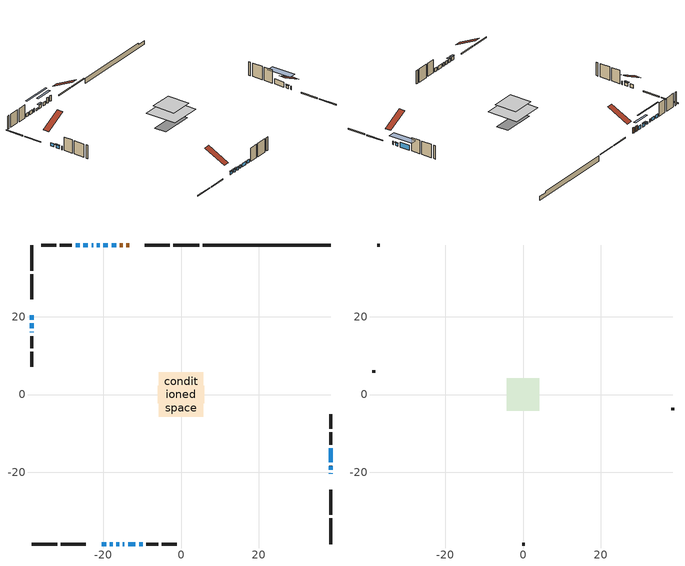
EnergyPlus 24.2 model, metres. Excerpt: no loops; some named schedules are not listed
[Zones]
conditioned space
 floor adiabatic (AdiabaticFloorConstruction): -5.76,-5.76 -5.76,5.76 5.76,5.76 5.76,-5.76 z3.2
 floor foundation (Slab1 construction): -5.99,-2.2 -5.99,2.2 5.99,2.2 5.99,-2.2 z-1.13
 wall outside (RimJoist1 construction): 4.68,38.4 -1.94,38.4 / -38.4,-38.4 -31.78,-38.4 / -38.4,38.4 -38.4,31.78 / 38.4,-38.4 38.4,-31.78 z0.76:1.06
 wall outside (RimJoist2 construction): -2.87,38.4 -9.25,38.4 / -30.85,-38.4 -24.47,-38.4 / -38.4,30.85 -38.4,24.47 / 38.4,-30.85 38.4,-24.47 z0.76:1.06
 wall outside (AdiabaticWallConstruction 1): -13.31,38.4 -14.03,38.4 / -14.96,38.4 -15.69,38.4 z0.76:2.79
 wall outside (AdiabaticWallConstruction): 38.4,-20.42 38.4,-20.21 / -38.4,20.42 -38.4,19.23 / -16.61,38.4 -17.83,38.4 / -18.76,38.4 -19.98,38.4 / -20.42,-38.4 -19.2,-38.4 / -18.27,-38.4 -17.56,-38.4 / -38.4,18.3 -38.4,17.08 / -22.6,38.4 -22.98,38.4 / -16.63,-38.4 -15.87,-38.4 / -38.4,16.16 -38.4,15.95 / -23.91,38.4 -25.1,38.4 / -26.02,38.4 -27.09,38.4 / -14.94,-38.4 -14.53,-38.4 / -13.6,-38.4 -11.7,-38.4 / -10.77,-38.4 -9.89,-38.4 z0.76:1.98; 38.4,-19.28 38.4,-18.37 z0.76:1.78; -20.91,38.4 -21.67,38.4 z0.76:1.37; 38.4,-17.44 38.4,-13.78 z0.76:2.59
 wall outside (Wall1 construction): -28.02,38.4 -31.13,38.4 / -8.96,-38.4 -5.85,-38.4 / -38.4,15.02 -38.4,11.91 / 38.4,-12.85 38.4,-9.74 z0.76:5.64
 wall outside (Wall2 construction): -32.06,38.4 -35.86,38.4 / -4.92,-38.4 -1.12,-38.4 / -38.4,10.98 -38.4,7.18 / 38.4,-8.81 38.4,-5.01 z0.76:5.64
 wall foundation (FoundationWall1 construction): 5.61,38.4,-1.13 5.61,38.4,0.76 35.12,38.4,0.76 35.12,38.4,0.19 38.4,38.4,0.19 38.4,38.4,-1.13
 window (WindowConstruction 13): 38.4,-20.42 38.4,-20.21 z0.76:1.98
 window (WindowConstruction 6): -38.4,20.42 -38.4,19.23 z0.76:1.98
 window (WindowConstruction 7): 38.4,-19.28 38.4,-18.37 z0.76:1.78
 window (WindowConstruction 8): -16.61,38.4 -17.83,38.4 z0.76:1.98
 window (WindowConstruction 9): -18.76,38.4 -19.98,38.4 z0.76:1.98
 window (WindowConstruction 10): -20.42,-38.4 -19.2,-38.4 z0.76:1.98
 window (WindowConstruction 11): -18.27,-38.4 -17.56,-38.4 z0.76:1.98
 window (WindowConstruction 12): -38.4,18.3 -38.4,17.08 z0.76:1.98
 window (WindowConstruction 15): -20.91,38.4 -21.67,38.4 z0.76:1.37
 window (WindowConstruction 16): -22.6,38.4 -22.98,38.4 z0.76:1.98
 window (WindowConstruction 17): -16.63,-38.4 -15.87,-38.4 z0.76:1.98
 window (WindowConstruction 14): -38.4,16.15 -38.4,15.95 z0.76:1.98
 window (WindowConstruction): 38.4,-17.44 38.4,-13.78 z0.76:2.59
 window (WindowConstruction 1): -23.91,38.4 -25.1,38.4 z0.76:1.98
 window (WindowConstruction 2): -26.02,38.4 -27.09,38.4 z0.76:1.98
 window (WindowConstruction 3): -14.94,-38.4 -14.53,-38.4 z0.76:1.98
 window (WindowConstruction 4): -13.6,-38.4 -11.7,-38.4 z0.76:1.98
 window (WindowConstruction 5): -10.77,-38.4 -9.89,-38.4 z0.76:1.98
 door (Door): -13.31,38.4 -14.03,38.4 z0.76:2.79
 door (Door 1): -14.96,38.4 -15.68,38.4 z0.76:2.79
 ceiling adiabatic (AdiabaticFloorConstruction): 5.76,-5.76 5.76,5.76 -5.76,5.76 -5.76,-5.76 z3.2
attic - vented
 floor to conditioned space (Floor1 construction Reversed): -4.16,-4.16 -4.16,4.16 4.16,4.16 4.16,-4.16 z5.64
 wall outside (Wall3 construction): -36.79,38.4 -37.48,38.4 / -0.19,-38.4 0.5,-38.4 / -38.4,6.25 -38.4,5.57 / 38.4,-4.08 38.4,-3.4 z0.76:5.64
 roof outside (Roof1 construction): -12.38,38.4,5.64 -12.38,30.54,9.57 -10.18,30.54,9.57 -10.18,38.4,5.64; -21.34,-38.4,5.64 -21.34,-30.54,9.57 -23.54,-30.54,9.57 -23.54,-38.4,5.64; -38.4,21.34,5.64 -30.54,21.34,9.57 -30.54,23.54,9.57 -38.4,23.54,5.64; 38.4,-21.34,5.64 30.54,-21.34,9.57 30.54,-23.54,9.57 38.4,-23.54,5.64
shading: 38.4,-18.17 38.4,-19.48 38.7,-19.48 38.7,-18.17 z1.98; -20.47,38.4 -13.97,38.4 -13.97,39.01 -20.47,39.01 z4.62; -20.18,38.4 -18.56,38.4 -18.56,39.01 -20.18,39.01 z2.18; -19,-38.4 -20.62,-38.4 -20.62,-39.01 -19,-39.01 z2.18; -17.36,-38.4 -18.47,-38.4 -18.47,-39.01 -17.36,-39.01 z2.18; -38.4,16.88 -38.4,18.5 -39.01,18.5 -39.01,16.88 z2.18; -26.75,38.4 -15.83,38.4 -15.83,38.82 -26.75,38.82 z6.45; 38.4,-11.14 38.4,-20.08 40.85,-20.08 40.85,-11.14 z5.23
[Building]
Building 1: Terrain=Suburbs
[Site:Location]
Windsor AP_ON: Latitude {deg}=42.28; Longitude {deg}=-82.96; Time Zone {hr}=-5; Elevation {m}=190; Keep Site Location Information=Yes
[Site:GroundTemperature:Shallow]
6.34957, 4.46684, 4.31606, 5.20952, 8.79623, 12.3662, 15.4612, 17.4219, 17.5884, 15.9938, 12.9777, 9.51722
[Site:WaterMainsTemperature]
Calculation Method=Schedule; Temperature Schedule=mains temperature schedule
[Material] Roughness=Rough; Thermal Absorptance=0.9
Name | Thickness {m} | Conductivity {W/m-K} | Density {kg/m3} | Specific Heat {J/kg-K} | Solar Absorptance | Visible Absorptance
asphalt or fiberglass shingles | 0.00635 | 0.162714 | 1121.4 | 1465.45 | 0.4 | 0.4
ceiling loosefill ins | 0.338667 | 0.0480833 | 16.02 | 1046.75 | 0.7 | 0.7
ceiling stud and cavity | 0.1397 | 0.229961 | 65.682 | 1177.47 | 0.7 | 0.7
concrete 4.0 in. | 0.1016 | 1.803125 | 2242.8 | 837.4 | 0.7 | 0.7
concrete 8.0 in. | 0.2032 | 1.803125 | 2242.8 | 837.4 | 0.7 | 0.7
door material | 0.04445 | 0.053851 | 512.64 | 1214.23 | 0.7 | 0.7
door material 1 | 0.04445 | 0.188738 | 512.64 | 1214.23 | 0.7 | 0.7
exterior vertical ins | 0.0127767 | 0.029427 | 32.04 | 1214.23 | 0.7 | 0.7
floor covering | 0.0127 | 0.0433444 | 54.468 | 1339.84 | 0.6 | 0.6
floor rigid ins; wall rigid ins 1 | 0.512978 | 0.029427 | 32.04 | 1214.23 | 0.7 | 0.7
floor stud and cavity | 0.1397 | 1.75129 | 37.0049 | 1207.88 | 0.7 | 0.7
furniture material conditioned space 1 | 0.1524 | 0.115458 | 640.8 | 1214.23 | 0.6 | 0.6
gypsum board | 0.0127 | 0.160291 | 801 | 837.4 | 0.6 | 0.6
gypsum board 1 | 0.0127 | 0.160291 | 801 | 837.4 | 0.7 | 0.7
osb sheathing 0.5 in. | 0.0127 | 0.115458 | 512.64 | 1214.23 | 0.7 | 0.7
osb sheathing 0.75 in. | 0.01905 | 0.115458 | 512.64 | 1214.23 | 0.7 | 0.7
osb sheathing 2.0 in. | 0.0508 | 0.115458 | 512.64 | 1214.23 | 0.7 | 0.7
rim joist rigid ins; wall rigid ins | 0.051816 | 0.029427 | 32.04 | 1214.23 | 0.7 | 0.7
rim joist stud and cavity | 0.0508 | 0.0406006 | 125.044 | 1163.47 | 0.6 | 0.6
rim joist stud and cavity 1 | 0.0508 | 0.0336412 | 125.044 | 1163.47 | 0.6 | 0.6
wall stud and cavity | 0.1397 | 0.157732 | 139.0536 | 1170.24 | 0.7 | 0.7
wall stud and cavity 1 | 0.1397 | 0.187564 | 139.0536 | 1170.24 | 0.7 | 0.7
wall stud and cavity 2 | 0.0889 | 6.9971 | 50.32683 | 1063.81 | 0.6 | 0.6
wall stud and cavity 3 | 0.0889 | 0.380278 | 52.3479 | 1209.89 | 0.7 | 0.7
wall stud and cavity 4 | 0.0889 | 0.391764 | 83.0341 | 1211.67 | 0.7 | 0.7
wood siding | 0.0254 | 0.102417 | 544.68 | 1172.36 | 0.4 | 0.4
wood siding 1 | 0.00254 | 0.102417 | 544.68 | 1172.36 | 0.4 | 0.4
wood siding 2; wood siding 3; wood siding 4 | 0.0254 | 0.102417 | 544.68 | 1172.36 | 0.7 | 0.7
[WindowMaterial:SimpleGlazingSystem]
Name | U-Factor {W/m2-K} | Solar Heat Gain Coefficient
WindowMaterial | 2.78449 | 0.61
WindowMaterial 1 | 2.83786 | 0.56
WindowMaterial 10 | 2.97187 | 0.55
WindowMaterial 11 | 6.93965 | 0.69
WindowMaterial 12 | 3.05533 | 0.44
WindowMaterial 2 | 2.847517 | 0.55
WindowMaterial 3 | 2.92303 | 0.46
WindowMaterial 4 | 2.804932 | 0.59
WindowMaterial 5 | 2.95767 | 0.57
WindowMaterial 6 | 2.938365 | 0.6
WindowMaterial 7 | 2.961077 | 0.56
WindowMaterial 8 | 2.93496 | 0.6
WindowMaterial 9 | 2.92076 | 0.67
[Construction]
AdiabaticFloorConstruction: floor stud and cavity, floor rigid ins, osb sheathing 0.75 in., floor covering
AdiabaticWallConstruction: wood siding 3, wall rigid ins 1, wall stud and cavity 3, gypsum board
AdiabaticWallConstruction 1: wood siding 4, wall rigid ins 1, wall stud and cavity 3, gypsum board
Door: door material
Door 1: door material 1
Floor1 construction Reversed: gypsum board, ceiling stud and cavity, ceiling loosefill ins
FoundationWall1 construction: concrete 8.0 in., gypsum board 1
furniture construction conditioned space 1: furniture material conditioned space 1
PartitionWallConstruction: gypsum board, wall stud and cavity 4, gypsum board
RimJoist1 construction: wood siding 2, rim joist rigid ins, osb sheathing 2.0 in., rim joist stud and cavity
RimJoist2 construction: wood siding 2, rim joist rigid ins, osb sheathing 2.0 in., rim joist stud and cavity 1
Roof1 construction: asphalt or fiberglass shingles
Slab1 construction: concrete 4.0 in.
Wall1 construction: wood siding, wall rigid ins, osb sheathing 0.5 in., wall stud and cavity, gypsum board
Wall2 construction: wood siding, wall rigid ins, osb sheathing 0.5 in., wall stud and cavity 1, gypsum board
Wall3 construction: wood siding 1, wall stud and cavity 2
WindowConstruction: WindowMaterial
WindowConstruction 1: WindowMaterial 1
WindowConstruction 10; WindowConstruction 12; WindowConstruction 8: WindowMaterial 8
WindowConstruction 11: WindowMaterial 10
WindowConstruction 13; WindowConstruction 14: WindowMaterial 11
WindowConstruction 15; WindowConstruction 16; WindowConstruction 17: WindowMaterial 12
WindowConstruction 2: WindowMaterial 2
WindowConstruction 3: WindowMaterial 3
WindowConstruction 4: WindowMaterial 4
WindowConstruction 5: WindowMaterial 5
WindowConstruction 6: WindowMaterial 6
WindowConstruction 7: WindowMaterial 7
WindowConstruction 9: WindowMaterial 9
[Zone] Multiplier=1; Part of Total Floor Area=Yes
Name | Volume {m3}
attic - vented | 42.8321
conditioned space | 481.5
[Space]
Name | Zone | Volume {m3}
attic - vented 1 | attic - vented | 42.8321
conditioned space 1 | conditioned space | 481.5
[ZoneInfiltration:EffectiveLeakageArea]
infil attic - vented 1: Zone or Space=attic - vented 1; Schedule=Always On Discrete; Effective Air Leakage Area {cm2}=3072; Stack Coefficient=0.000612505; Wind Coefficient=1.67215e-05
[ZoneMixing]
whole house fan mix: Zone or Space=attic - vented; Schedule=Always On Continuous; Design Flow Rate Calculation Method=Flow/Zone; Design Flow Rate {m3/s}=0; Source Zone or Space=conditioned space
[SurfaceProperty:ExposedFoundationPerimeter]
Slab1: Exposed Perimeter Calculation Method=TotalExposedPerimeter; Total Exposed Perimeter {m}=32.797
[InternalMass] Zone or ZoneList=conditioned space; Space or SpaceList=conditioned space 1
Name | Construction | Surface Area {m2}
furniture mass conditioned space 1 | furniture construction conditioned space 1 | 74.3198
partition wall mass | PartitionWallConstruction | 185.8
[Lights]
interior lighting: Zone or ZoneList or Space or SpaceList=conditioned space 1; Schedule=interior lighting schedule; Design Level Calculation Method=LightingLevel; Lighting Level {W}=343.2; Return Air Fraction=0; Fraction Radiant=0.6; Fraction Visible=0.2; Fraction Replaceable=1
[People]
occupants: Zone or ZoneList or Space or SpaceList=conditioned space 1; Number of People Schedule=occupants schedule; Number of People Calculation Method=People; Number of People=3; Fraction Radiant=0.314171; Sensible Heat Fraction=0.56303; Activity Level Schedule=occupants activity schedule; Carbon Dioxide Generation Rate {m3/s-W}=0; Enable ASHRAE 55 Comfort Warnings=No; Mean Radiant Temperature Calculation Type=EnclosureAveraged
[ElectricEquipment] Zone or ZoneList or Space or SpaceList=conditioned space 1; Design Level Calculation Method=EquipmentLevel
Name | Schedule | Design Level {W} | Fraction Latent | Fraction Radiant | Fraction Lost
clothes dryer | clothes dryer schedule | 140.772 | 0.015 | 0.081 | 0.85
clothes washer | clothes washer schedule | 32.1985 | 0.03 | 0.162 | 0.7
cooking range | cooking range schedule | 215.147 | 0.08 | 0.432 | 0.2
dishwasher | dishwasher schedule | 66.8632 | 0.3 | 0.18 | 0.4
fridge | fridge schedule | 72.9452 | 0 | 0.6 | 0
mech vent house fan | mech vent house fan schedule | 0 | 0 | 0 | 1
mech vent house fan cfis | mech vent house fan cfis schedule | 0 | 0 | 0 | 0
misc plug loads | misc plug loads schedule | 494.7 | 0.045 | 0.513 | 0.1
whole house fan | Always On Discrete | 0 | 0 | 0 | 1
[OtherEquipment] Zone or ZoneList or Space or SpaceList=conditioned space 1; Design Level Calculation Method=EquipmentLevel
Name | Fuel Type | Schedule | Design Level {W} | Fraction Latent | Fraction Radiant | Fraction Lost
clothes dryer 1 | Electricity | clothes dryer schedule | 0 | 0.015 | 0.081 | 0.85
cooking range 1 | Electricity | cooking range schedule | 0 | 0.08 | 0.432 | 0.2
general water use latent | None | general water use schedule | 62.594 | 1 | 0 | 0
general water use sensible | None | general water use schedule | -61.6891 | 0 | 0.6 | 0
mech vent house fan latent load | None | Always On Discrete | 0 | 1 | 0 | 0
mech vent house fan sensible load | None | Always On Discrete | 0 | 0 | 0 | 0
water heater energy adjustment1 | NaturalGas | Always On Discrete | 0.01 | 0 | 0 | 1
[ZoneInfiltration:DesignFlowRate] Zone or ZoneList or Space or SpaceList=conditioned space 1; Schedule=Always On Discrete; Design Flow Rate Calculation Method=Flow/Zone; Design Flow Rate {m3/s}=0
infil flow; natural vent flow; whole house fan flow
[Foundation:Kiva]
Foundation Kiva 1: Initial Indoor Air Temperature {C}=18; Wall Height Above Grade {m}=0.760019; Wall Depth Below Slab {m}=0.2032; Custom Block Material Name 1=exterior vertical ins; Custom Block Depth 1 {m}=1.89; Custom Block X Position 1 {m}=0.2159; Custom Block Z Position 1 {m}=0
[Foundation:Kiva:Settings]
Soil Conductivity {W/m-K}=0.849921; Soil Density {kg/m3}=1842.3; Soil Specific Heat {J/kg-K}=418.7; Ground Solar Absorptivity=0.9; Ground Thermal Absorptivity=0.9; Ground Surface Roughness {m}=0.03; Far-Field Width {m}=40; Deep-Ground Boundary Condition=ZeroFlux; Deep-Ground Depth {m}=40; Minimum Cell Dimension {m}=0.2; Maximum Cell Growth Coefficient=3; Simulation Timestep=Timestep
[Exterior:Lights]
exterior lighting: Schedule=exterior lighting schedule; Design Level {W}=75.6
[Schedule:Constant]
Name | Hourly Value
Always On Continuous; mech vent house fan schedule; mech vent house fan cfis schedule; Always On Discrete | 1
occupants activity schedule | 117.228
fridge schedule | 0
[Schedule:Week:Daily]
interior lighting schedule Week Rule - Jan1-Jan27: interior lighting schedule day, interior lighting schedule day, interior lighting schedule day, interior lighting schedule day, interior lighting schedule day, interior lighting schedule day, interior lighting schedule day, interior lighting schedule default day, interior lighting schedule default day, interior lighting schedule default day, interior lighting schedule default day, interior lighting schedule default day
interior lighting schedule Week Rule - Jan28-Feb3: interior lighting schedule day, interior lighting schedule day, interior lighting schedule day, interior lighting schedule day, interior lighting schedule day 1, interior lighting schedule day 1, interior lighting schedule day 1, interior lighting schedule default day, interior lighting schedule default day, interior lighting schedule default day, interior lighting schedule default day, interior lighting schedule default day
interior lighting schedule Week Rule - Feb4-Feb24: interior lighting schedule day 1, interior lighting schedule day 1, interior lighting schedule day 1, interior lighting schedule day 1, interior lighting schedule day 1, interior lighting schedule day 1, interior lighting schedule day 1, interior lighting schedule default day, interior lighting schedule default day, interior lighting schedule default day, interior lighting schedule default day, interior lighting schedule default day
interior lighting schedule Week Rule - Feb25-Mar3: interior lighting schedule day 1, interior lighting schedule day 1, interior lighting schedule day 1, interior lighting schedule day 1, interior lighting schedule day 2, interior lighting schedule day 2, interior lighting schedule day 2, interior lighting schedule default day, interior lighting schedule default day, interior lighting schedule default day, interior lighting schedule default day, interior lighting schedule default day
interior lighting schedule Week Rule - Mar4-Mar31: interior lighting schedule day 2, interior lighting schedule day 2, interior lighting schedule day 2, interior lighting schedule day 2, interior lighting schedule day 2, interior lighting schedule day 2, interior lighting schedule day 2, interior lighting schedule default day, interior lighting schedule default day, interior lighting schedule default day, interior lighting schedule default day, interior lighting schedule default day
interior lighting schedule Week Rule - Apr1-Apr28: interior lighting schedule day 3, interior lighting schedule day 3, interior lighting schedule day 3, interior lighting schedule day 3, interior lighting schedule day 3, interior lighting schedule day 3, interior lighting schedule day 3, interior lighting schedule default day, interior lighting schedule default day, interior lighting schedule default day, interior lighting schedule default day, interior lighting schedule default day
interior lighting schedule Week Rule - Apr29-May5: interior lighting schedule day 3, interior lighting schedule day 3, interior lighting schedule day 4, interior lighting schedule day 4, interior lighting schedule day 4, interior lighting schedule day 4, interior lighting schedule day 4, interior lighting schedule default day, interior lighting schedule default day, interior lighting schedule default day, interior lighting schedule default day, interior lighting schedule default day
interior lighting schedule Week Rule - May6-May26: interior lighting schedule day 4, interior lighting schedule day 4, interior lighting schedule day 4, interior lighting schedule day 4, interior lighting schedule day 4, interior lighting schedule day 4, interior lighting schedule day 4, interior lighting schedule default day, interior lighting schedule default day, interior lighting schedule default day, interior lighting schedule default day, interior lighting schedule default day
interior lighting schedule Week Rule - May27-Jun2: interior lighting schedule day 4, interior lighting schedule day 4, interior lighting schedule day 4, interior lighting schedule day 4, interior lighting schedule day 4, interior lighting schedule day 5, interior lighting schedule day 5, interior lighting schedule default day, interior lighting schedule default day, interior lighting schedule default day, interior lighting schedule default day, interior lighting schedule default day
interior lighting schedule Week Rule - Jun3-Jun30: interior lighting schedule day 5, interior lighting schedule day 5, interior lighting schedule day 5, interior lighting schedule day 5, interior lighting schedule day 5, interior lighting schedule day 5, interior lighting schedule day 5, interior lighting schedule default day, interior lighting schedule default day, interior lighting schedule default day, interior lighting schedule default day, interior lighting schedule default day
interior lighting schedule Week Rule - Jul1-Jul28: interior lighting schedule day 6, interior lighting schedule day 6, interior lighting schedule day 6, interior lighting schedule day 6, interior lighting schedule day 6, interior lighting schedule day 6, interior lighting schedule day 6, interior lighting schedule default day, interior lighting schedule default day, interior lighting schedule default day, interior lighting schedule default day, interior lighting schedule default day
interior lighting schedule Week Rule - Jul29-Aug4: interior lighting schedule day 6, interior lighting schedule day 6, interior lighting schedule day 6, interior lighting schedule day 7, interior lighting schedule day 7, interior lighting schedule day 7, interior lighting schedule day 7, interior lighting schedule default day, interior lighting schedule default day, interior lighting schedule default day, interior lighting schedule default day, interior lighting schedule default day
interior lighting schedule Week Rule - Aug5-Aug25: interior lighting schedule day 7, interior lighting schedule day 7, interior lighting schedule day 7, interior lighting schedule day 7, interior lighting schedule day 7, interior lighting schedule day 7, interior lighting schedule day 7, interior lighting schedule default day, interior lighting schedule default day, interior lighting schedule default day, interior lighting schedule default day, interior lighting schedule default day
interior lighting schedule Week Rule - Aug26-Sep1: interior lighting schedule day 7, interior lighting schedule day 7, interior lighting schedule day 7, interior lighting schedule day 7, interior lighting schedule day 7, interior lighting schedule day 7, interior lighting schedule day 8, interior lighting schedule default day, interior lighting schedule default day, interior lighting schedule default day, interior lighting schedule default day, interior lighting schedule default day
interior lighting schedule Week Rule - Sep2-Sep29: interior lighting schedule day 8, interior lighting schedule day 8, interior lighting schedule day 8, interior lighting schedule day 8, interior lighting schedule day 8, interior lighting schedule day 8, interior lighting schedule day 8, interior lighting schedule default day, interior lighting schedule default day, interior lighting schedule default day, interior lighting schedule default day, interior lighting schedule default day
interior lighting schedule Week Rule - Sep30-Oct6: interior lighting schedule day 8, interior lighting schedule day 9, interior lighting schedule day 9, interior lighting schedule day 9, interior lighting schedule day 9, interior lighting schedule day 9, interior lighting schedule day 9, interior lighting schedule default day, interior lighting schedule default day, interior lighting schedule default day, interior lighting schedule default day, interior lighting schedule default day
interior lighting schedule Week Rule - Oct7-Oct27: interior lighting schedule day 9, interior lighting schedule day 9, interior lighting schedule day 9, interior lighting schedule day 9, interior lighting schedule day 9, interior lighting schedule day 9, interior lighting schedule day 9, interior lighting schedule default day, interior lighting schedule default day, interior lighting schedule default day, interior lighting schedule default day, interior lighting schedule default day
interior lighting schedule Week Rule - Oct28-Nov3: interior lighting schedule day 9, interior lighting schedule day 9, interior lighting schedule day 9, interior lighting schedule day 9, interior lighting schedule day 10, interior lighting schedule day 10, interior lighting schedule day 10, interior lighting schedule default day, interior lighting schedule default day, interior lighting schedule default day, interior lighting schedule default day, interior lighting schedule default day
interior lighting schedule Week Rule - Nov4-Nov24: interior lighting schedule day 10, interior lighting schedule day 10, interior lighting schedule day 10, interior lighting schedule day 10, interior lighting schedule day 10, interior lighting schedule day 10, interior lighting schedule day 10, interior lighting schedule default day, interior lighting schedule default day, interior lighting schedule default day, interior lighting schedule default day, interior lighting schedule default day
interior lighting schedule Week Rule - Nov25-Dec1: interior lighting schedule day 10, interior lighting schedule day 10, interior lighting schedule day 10, interior lighting schedule day 10, interior lighting schedule day 10, interior lighting schedule day 10, interior lighting schedule day 11, interior lighting schedule default day, interior lighting schedule default day, interior lighting schedule default day, interior lighting schedule default day, interior lighting schedule default day
interior lighting schedule Week Rule - Dec2-Dec31: interior lighting schedule day 11, interior lighting schedule day 11, interior lighting schedule day 11, interior lighting schedule day 11, interior lighting schedule day 11, interior lighting schedule day 11, interior lighting schedule day 11, interior lighting schedule default day, interior lighting schedule default day, interior lighting schedule default day, interior lighting schedule default day, interior lighting schedule default day
occupants schedule Week Rule - Jan1-Dec31: occupants schedule day, occupants schedule day, occupants schedule day, occupants schedule day, occupants schedule day, occupants schedule day, occupants schedule day, occupants schedule default day, occupants schedule default day, occupants schedule default day, occupants schedule default day, occupants schedule default day
clothes dryer schedule Week Rule - Jan1-Dec31: clothes dryer schedule day, clothes dryer schedule day, clothes dryer schedule day, clothes dryer schedule day, clothes dryer schedule day, clothes dryer schedule day, clothes dryer schedule day, clothes dryer schedule default day, clothes dryer schedule default day, clothes dryer schedule default day, clothes dryer schedule default day, clothes dryer schedule default day
clothes washer schedule Week Rule - Jan1-Dec31: clothes washer schedule day, clothes washer schedule day, clothes washer schedule day, clothes washer schedule day, clothes washer schedule day, clothes washer schedule day, clothes washer schedule day, clothes washer schedule default day, clothes washer schedule default day, clothes washer schedule default day, clothes washer schedule default day, clothes washer schedule default day
cooking range schedule Week Rule - Jan1-Dec31: cooking range schedule day, cooking range schedule day, cooking range schedule day, cooking range schedule day, cooking range schedule day, cooking range schedule day, cooking range schedule day, cooking range schedule default day, cooking range schedule default day, cooking range schedule default day, cooking range schedule default day, cooking range schedule default day
dishwasher schedule Week Rule - Jan1-Dec31: dishwasher schedule day, dishwasher schedule day, dishwasher schedule day, dishwasher schedule day, dishwasher schedule day, dishwasher schedule day, dishwasher schedule day, dishwasher schedule default day, dishwasher schedule default day, dishwasher schedule default day, dishwasher schedule default day, dishwasher schedule default day
misc plug loads schedule Week Rule - Jan1-Dec31: misc plug loads schedule day, misc plug loads schedule day, misc plug loads schedule day, misc plug loads schedule day, misc plug loads schedule day, misc plug loads schedule day, misc plug loads schedule day, misc plug loads schedule default day, misc plug loads schedule default day, misc plug loads schedule default day, misc plug loads schedule default day, misc plug loads schedule default day
general water use schedule Week Rule - Jan1-Dec31: general water use schedule day, general water use schedule day, general water use schedule day, general water use schedule day, general water use schedule day, general water use schedule day, general water use schedule day, general water use schedule default day, general water use schedule default day, general water use schedule default day, general water use schedule default day, general water use schedule default day
exterior lighting schedule Week Rule - Jan1-Jan27: exterior lighting schedule day, exterior lighting schedule day, exterior lighting schedule day, exterior lighting schedule day, exterior lighting schedule day, exterior lighting schedule day, exterior lighting schedule day, exterior lighting schedule default day, exterior lighting schedule default day, exterior lighting schedule default day, exterior lighting schedule default day, exterior lighting schedule default day
exterior lighting schedule Week Rule - Jan28-Feb3: exterior lighting schedule day, exterior lighting schedule day, exterior lighting schedule day, exterior lighting schedule day, exterior lighting schedule day 1, exterior lighting schedule day 1, exterior lighting schedule day 1, exterior lighting schedule default day, exterior lighting schedule default day, exterior lighting schedule default day, exterior lighting schedule default day, exterior lighting schedule default day
exterior lighting schedule Week Rule - Feb4-Feb24: exterior lighting schedule day 1, exterior lighting schedule day 1, exterior lighting schedule day 1, exterior lighting schedule day 1, exterior lighting schedule day 1, exterior lighting schedule day 1, exterior lighting schedule day 1, exterior lighting schedule default day, exterior lighting schedule default day, exterior lighting schedule default day, exterior lighting schedule default day, exterior lighting schedule default day
exterior lighting schedule Week Rule - Feb25-Mar3: exterior lighting schedule day 1, exterior lighting schedule day 1, exterior lighting schedule day 1, exterior lighting schedule day 1, exterior lighting schedule day 2, exterior lighting schedule day 2, exterior lighting schedule day 2, exterior lighting schedule default day, exterior lighting schedule default day, exterior lighting schedule default day, exterior lighting schedule default day, exterior lighting schedule default day
exterior lighting schedule Week Rule - Mar4-Mar31: exterior lighting schedule day 2, exterior lighting schedule day 2, exterior lighting schedule day 2, exterior lighting schedule day 2, exterior lighting schedule day 2, exterior lighting schedule day 2, exterior lighting schedule day 2, exterior lighting schedule default day, exterior lighting schedule default day, exterior lighting schedule default day, exterior lighting schedule default day, exterior lighting schedule default day
exterior lighting schedule Week Rule - Apr1-Apr28: exterior lighting schedule day 3, exterior lighting schedule day 3, exterior lighting schedule day 3, exterior lighting schedule day 3, exterior lighting schedule day 3, exterior lighting schedule day 3, exterior lighting schedule day 3, exterior lighting schedule default day, exterior lighting schedule default day, exterior lighting schedule default day, exterior lighting schedule default day, exterior lighting schedule default day
exterior lighting schedule Week Rule - Apr29-May5: exterior lighting schedule day 3, exterior lighting schedule day 3, exterior lighting schedule day 4, exterior lighting schedule day 4, exterior lighting schedule day 4, exterior lighting schedule day 4, exterior lighting schedule day 4, exterior lighting schedule default day, exterior lighting schedule default day, exterior lighting schedule default day, exterior lighting schedule default day, exterior lighting schedule default day
exterior lighting schedule Week Rule - May6-May26: exterior lighting schedule day 4, exterior lighting schedule day 4, exterior lighting schedule day 4, exterior lighting schedule day 4, exterior lighting schedule day 4, exterior lighting schedule day 4, exterior lighting schedule day 4, exterior lighting schedule default day, exterior lighting schedule default day, exterior lighting schedule default day, exterior lighting schedule default day, exterior lighting schedule default day
exterior lighting schedule Week Rule - May27-Jun2: exterior lighting schedule day 4, exterior lighting schedule day 4, exterior lighting schedule day 4, exterior lighting schedule day 4, exterior lighting schedule day 4, exterior lighting schedule day 5, exterior lighting schedule day 5, exterior lighting schedule default day, exterior lighting schedule default day, exterior lighting schedule default day, exterior lighting schedule default day, exterior lighting schedule default day
exterior lighting schedule Week Rule - Jun3-Jun30: exterior lighting schedule day 5, exterior lighting schedule day 5, exterior lighting schedule day 5, exterior lighting schedule day 5, exterior lighting schedule day 5, exterior lighting schedule day 5, exterior lighting schedule day 5, exterior lighting schedule default day, exterior lighting schedule default day, exterior lighting schedule default day, exterior lighting schedule default day, exterior lighting schedule default day
exterior lighting schedule Week Rule - Jul1-Jul28: exterior lighting schedule day 6, exterior lighting schedule day 6, exterior lighting schedule day 6, exterior lighting schedule day 6, exterior lighting schedule day 6, exterior lighting schedule day 6, exterior lighting schedule day 6, exterior lighting schedule default day, exterior lighting schedule default day, exterior lighting schedule default day, exterior lighting schedule default day, exterior lighting schedule default day
exterior lighting schedule Week Rule - Jul29-Aug4: exterior lighting schedule day 6, exterior lighting schedule day 6, exterior lighting schedule day 6, exterior lighting schedule day 7, exterior lighting schedule day 7, exterior lighting schedule day 7, exterior lighting schedule day 7, exterior lighting schedule default day, exterior lighting schedule default day, exterior lighting schedule default day, exterior lighting schedule default day, exterior lighting schedule default day
exterior lighting schedule Week Rule - Aug5-Aug25: exterior lighting schedule day 7, exterior lighting schedule day 7, exterior lighting schedule day 7, exterior lighting schedule day 7, exterior lighting schedule day 7, exterior lighting schedule day 7, exterior lighting schedule day 7, exterior lighting schedule default day, exterior lighting schedule default day, exterior lighting schedule default day, exterior lighting schedule default day, exterior lighting schedule default day
exterior lighting schedule Week Rule - Aug26-Sep1: exterior lighting schedule day 7, exterior lighting schedule day 7, exterior lighting schedule day 7, exterior lighting schedule day 7, exterior lighting schedule day 7, exterior lighting schedule day 7, exterior lighting schedule day 8, exterior lighting schedule default day, exterior lighting schedule default day, exterior lighting schedule default day, exterior lighting schedule default day, exterior lighting schedule default day
exterior lighting schedule Week Rule - Sep2-Sep29: exterior lighting schedule day 8, exterior lighting schedule day 8, exterior lighting schedule day 8, exterior lighting schedule day 8, exterior lighting schedule day 8, exterior lighting schedule day 8, exterior lighting schedule day 8, exterior lighting schedule default day, exterior lighting schedule default day, exterior lighting schedule default day, exterior lighting schedule default day, exterior lighting schedule default day
exterior lighting schedule Week Rule - Sep30-Oct6: exterior lighting schedule day 8, exterior lighting schedule day 9, exterior lighting schedule day 9, exterior lighting schedule day 9, exterior lighting schedule day 9, exterior lighting schedule day 9, exterior lighting schedule day 9, exterior lighting schedule default day, exterior lighting schedule default day, exterior lighting schedule default day, exterior lighting schedule default day, exterior lighting schedule default day
exterior lighting schedule Week Rule - Oct7-Oct27: exterior lighting schedule day 9, exterior lighting schedule day 9, exterior lighting schedule day 9, exterior lighting schedule day 9, exterior lighting schedule day 9, exterior lighting schedule day 9, exterior lighting schedule day 9, exterior lighting schedule default day, exterior lighting schedule default day, exterior lighting schedule default day, exterior lighting schedule default day, exterior lighting schedule default day
exterior lighting schedule Week Rule - Oct28-Nov3: exterior lighting schedule day 9, exterior lighting schedule day 9, exterior lighting schedule day 9, exterior lighting schedule day 9, exterior lighting schedule day 10, exterior lighting schedule day 10, exterior lighting schedule day 10, exterior lighting schedule default day, exterior lighting schedule default day, exterior lighting schedule default day, exterior lighting schedule default day, exterior lighting schedule default day
[Schedule:Year]
interior lighting schedule: interior lighting schedule Week Rule - Jan1-Jan27, 1, 1, 1, 27, interior lighting schedule Week Rule - Jan28-Feb3, 1, 28, 2, 3, interior lighting schedule Week Rule - Feb4-Feb24, 2, 4, 2, 24, interior lighting schedule Week Rule - Feb25-Mar3, 2, 25, 3, 3, interior lighting schedule Week Rule - Mar4-Mar31, 3, 4, 3, 31, interior lighting schedule Week Rule - Apr1-Apr28, 4, 1, 4, 28, interior lighting schedule Week Rule - Apr29-May5, 4, 29, 5, 5, interior lighting schedule Week Rule - May6-May26, 5, 6, 5, 26, interior lighting schedule Week Rule - May27-Jun2, 5, 27, 6, 2, interior lighting schedule Week Rule - Jun3-Jun30, 6, 3, 6, 30, interior lighting schedule Week Rule - Jul1-Jul28, 7, 1, 7, 28, interior lighting schedule Week Rule - Jul29-Aug4, 7, 29, 8, 4, interior lighting schedule Week Rule - Aug5-Aug25, 8, 5, 8, 25, interior lighting schedule Week Rule - Aug26-Sep1, 8, 26, 9, 1, interior lighting schedule Week Rule - Sep2-Sep29, 9, 2, 9, 29, interior lighting schedule Week Rule - Sep30-Oct6, 9, 30, 10, 6, interior lighting schedule Week Rule - Oct7-Oct27, 10, 7, 10, 27, interior lighting schedule Week Rule - Oct28-Nov3, 10, 28, 11, 3, interior lighting schedule Week Rule - Nov4-Nov24, 11, 4, 11, 24, interior lighting schedule Week Rule - Nov25-Dec1, 11, 25, 12, 1, interior lighting schedule Week Rule - Dec2-Dec31, 12, 2, 12, 31
occupants schedule: occupants schedule Week Rule - Jan1-Dec31, 1, 1, 12, 31
clothes dryer schedule: clothes dryer schedule Week Rule - Jan1-Dec31, 1, 1, 12, 31
clothes washer schedule: clothes washer schedule Week Rule - Jan1-Dec31, 1, 1, 12, 31
cooking range schedule: cooking range schedule Week Rule - Jan1-Dec31, 1, 1, 12, 31
dishwasher schedule: dishwasher schedule Week Rule - Jan1-Dec31, 1, 1, 12, 31
misc plug loads schedule: misc plug loads schedule Week Rule - Jan1-Dec31, 1, 1, 12, 31
general water use schedule: general water use schedule Week Rule - Jan1-Dec31, 1, 1, 12, 31
exterior lighting schedule: exterior lighting schedule Week Rule - Jan1-Jan27, 1, 1, 1, 27, exterior lighting schedule Week Rule - Jan28-Feb3, 1, 28, 2, 3, exterior lighting schedule Week Rule - Feb4-Feb24, 2, 4, 2, 24, exterior lighting schedule Week Rule - Feb25-Mar3, 2, 25, 3, 3, exterior lighting schedule Week Rule - Mar4-Mar31, 3, 4, 3, 31, exterior lighting schedule Week Rule - Apr1-Apr28, 4, 1, 4, 28, exterior lighting schedule Week Rule - Apr29-May5, 4, 29, 5, 5, exterior lighting schedule Week Rule - May6-May26, 5, 6, 5, 26, exterior lighting schedule Week Rule - May27-Jun2, 5, 27, 6, 2, exterior lighting schedule Week Rule - Jun3-Jun30, 6, 3, 6, 30, exterior lighting schedule Week Rule - Jul1-Jul28, 7, 1, 7, 28, exterior lighting schedule Week Rule - Jul29-Aug4, 7, 29, 8, 4, exterior lighting schedule Week Rule - Aug5-Aug25, 8, 5, 8, 25, exterior lighting schedule Week Rule - Aug26-Sep1, 8, 26, 9, 1, exterior lighting schedule Week Rule - Sep2-Sep29, 9, 2, 9, 29, exterior lighting schedule Week Rule - Sep30-Oct6, 9, 30, 10, 6, exterior lighting schedule Week Rule - Oct7-Oct27, 10, 7, 10, 27, exterior lighting schedule Week Rule - Oct28-Nov3, 10, 28, 11, 3, exterior lighting schedule Week Rule - Nov4-Nov24, 11, 4, 11, 24, exterior lighting schedule Week Rule - Nov25-Dec1, 11, 25, 12, 1, exterior lighting schedule Week Rule - Dec2-Dec31, 12, 2, 12, 31
[Schedule:Compact]
mains temperature schedule: Through: 01/01, For: AllDays, Until: 24:00, 9.71556, Through: 01/02, For: AllDays, Until: 24:00, 9.65056, Through: 01/03, For: AllDays, Until: 24:00, 9.58667, Through: 01/04, For: AllDays, Until: 24:00, 9.52389, Through: 01/05, For: AllDays, Until: 24:00, 9.46278, Through: 01/06, For: AllDays, Until: 24:00, 9.40278, Through: 01/07, For: AllDays, Until: 24:00, 9.34444, Through: 01/08, For: AllDays, Until: 24:00, 9.28778, Through: 01/09, For: AllDays, Until: 24:00, 9.23222, Through: 01/10, For: AllDays, Until: 24:00, 9.17778, Through: 01/11, For: AllDays, Until: 24:00, 9.125, Through: 01/12, For: AllDays, Until: 24:00, 9.07389, Through: 01/13, For: AllDays, Until: 24:00, 9.02444, Through: 01/14, For: AllDays, Until: 24:00, 8.97611, Through: 01/15, For: AllDays, Until: 24:00, 8.92944, Through: 01/16, For: AllDays, Until: 24:00, 8.88444, Through: 01/17, For: AllDays, Until: 24:00, 8.84056, Through: 01/18, For: AllDays, Until: 24:00, 8.79889, Through: 01/19, For: AllDays, Until: 24:00, 8.75833, Through: 01/20, For: AllDays, Until: 24:00, 8.71944, Through: 01/21, For: AllDays, Until: 24:00, 8.68222, Through: 01/22, For: AllDays, Until: 24:00, 8.64667, Through: 01/23, For: AllDays, Until: 24:00, 8.61222, Through: 01/24, For: AllDays, Until: 24:00, 8.58, Through: 01/25, For: AllDays, Until: 24:00, 8.54944, Through: 01/26, For: AllDays, Until: 24:00, 8.52, Through: 01/27, For: AllDays, Until: 24:00, 8.49278, Through: 01/28, For: AllDays, Until: 24:00, 8.46722, Through: 01/29, For: AllDays, Until: 24:00, 8.44278, Through: 01/30, For: AllDays, Until: 24:00, 8.42056, Through: 01/31, For: AllDays, Until: 24:00, 8.39944, Through: 02/01, For: AllDays, Until: 24:00, 8.38056, Through: 02/02, For: AllDays, Until: 24:00, 8.36333, Through: 02/03, For: AllDays, Until: 24:00, 8.34778, Through: 02/04, For: AllDays, Until: 24:00, 8.33389, Through: 02/05, For: AllDays, Until: 24:00, 8.32167, Through: 02/06, For: AllDays, Until: 24:00, 8.31111, Through: 02/07, For: AllDays, Until: 24:00, 8.30222, Through: 02/08, For: AllDays, Until: 24:00, 8.295, Through: 02/09, For: AllDays, Until: 24:00, 8.29, Through: 02/10, For: AllDays, Until: 24:00, 8.28611, Through: 02/11, For: AllDays, Until: 24:00, 8.28444, Through: 02/12, For: AllDays, Until: 24:00, 8.28444, Through: 02/13, For: AllDays, Until: 24:00, 8.28611, Through: 02/14, For: AllDays, Until: 24:00, 8.28889, Through: 02/15, For: AllDays, Until: 24:00, 8.29444, Through: 02/16, For: AllDays, Until: 24:00, 8.30111, Through: 02/17, For: AllDays, Until: 24:00, 8.30944, Through: 02/18, For: AllDays, Until: 24:00, 8.31944, Through: 02/19, For: AllDays, Until: 24:00, 8.33167, Through: 02/20, For: AllDays, Until: 24:00, 8.345, Through: 02/21, For: AllDays, Until: 24:00, 8.36056, Through: 02/22, For: AllDays, Until: 24:00, 8.37778, Through: 02/23, For: AllDays, Until: 24:00, 8.39611, Through: 02/24, For: AllDays, Until: 24:00, 8.41667, Through: 02/25, For: AllDays, Until: 24:00, 8.43889, Through: 02/26, For: AllDays, Until: 24:00, 8.46278, Through: 02/27, For: AllDays, Until: 24:00, 8.48833, Through: 02/28, For: AllDays, Until: 24:00, 8.51556, Through: 03/01, For: AllDays, Until: 24:00, 8.54444, Through: 03/02, For: AllDays, Until: 24:00, 8.575, Through: 03/03, For: AllDays, Until: 24:00, 8.60667, Through: 03/04, For: AllDays, Until: 24:00, 8.64056, Through: 03/05, For: AllDays, Until: 24:00, 8.67611, Through: 03/06, For: AllDays, Until: 24:00, 8.71278, Through: 03/07, For: AllDays, Until: 24:00, 8.75167, Through: 03/08, For: AllDays, Until: 24:00, 8.79167, Through: 03/09, For: AllDays, Until: 24:00, 8.83333, Through: 03/10, For: AllDays, Until: 24:00, 8.87667, Through: 03/11, For: AllDays, Until: 24:00, 8.92167, Through: 03/12, For: AllDays, Until: 24:00, 8.96833, Through: 03/13, For: AllDays, Until: 24:00, 9.01611, Through: 03/14, For: AllDays, Until: 24:00, 9.06556, Through: 03/15, For: AllDays, Until: 24:00, 9.11667, Through: 03/16, For: AllDays, Until: 24:00, 9.16889, Through: 03/17, For: AllDays, Until: 24:00, 9.22278, Through: 03/18, For: AllDays, Until: 24:00, 9.27833, Through: 03/19, For: AllDays, Until: 24:00, 9.335, Through: 03/20, For: AllDays, Until: 24:00, 9.39333, Through: 03/21, For: AllDays, Until: 24:00, 9.45278, Through: 03/22, For: AllDays, Until: 24:00, 9.51389, Through: 03/23, For: AllDays, Until: 24:00, 9.57611, Through: 03/24, For: AllDays, Until: 24:00, 9.64, Through: 03/25, For: AllDays, Until: 24:00, 9.705, Through: 03/26, For: AllDays, Until: 24:00, 9.77111, Through: 03/27, For: AllDays, Until: 24:00, 9.83889, Through: 03/28, For: AllDays, Until: 24:00, 9.90778, Through: 03/29, For: AllDays, Until: 24:00, 9.97778, Through: 03/30, For: AllDays, Until: 24:00, 10.0489, Through: 03/31, For: AllDays, Until: 24:00, 10.1217, Through: 04/01, For: AllDays, Until: 24:00, 10.1956, Through: 04/02, For: AllDays, Until: 24:00, 10.2706, Through: 04/03, For: AllDays, Until: 24:00, 10.3461, Through: 04/04, For: AllDays, Until: 24:00, 10.4233, Through: 04/05, For: AllDays, Until: 24:00, 10.5017, Through: 04/06, For: AllDays, Until: 24:00, 10.5811, Through: 04/07, For: AllDays, Until: 24:00, 10.6617, Through: 04/08, For: AllDays, Until: 24:00, 10.7428, Through: 04/09, For: AllDays, Until: 24:00, 10.825, Through: 04/10, For: AllDays, Until: 24:00, 10.9089, Through: 04/11, For: AllDays, Until: 24:00, 10.9928, Through: 04/12, For: AllDays, Until: 24:00, 11.0783, Through: 04/13, For: AllDays, Until: 24:00, 11.1644, Through: 04/14, For: AllDays, Until: 24:00, 11.2517, Through: 04/15, For: AllDays, Until: 24:00, 11.3394, Through: 04/16, For: AllDays, Until: 24:00, 11.4278, Through: 04/17, For: AllDays, Until: 24:00, 11.5178, Through: 04/18, For: AllDays, Until: 24:00, 11.6078, Through: 04/19, For: AllDays, Until: 24:00, 11.6989, Through: 04/20, For: AllDays, Until: 24:00, 11.7906, Through: 04/21, For: AllDays, Until: 24:00, 11.8828, Through: 04/22, For: AllDays, Until: 24:00, 11.9761, Through: 04/23, For: AllDays, Until: 24:00, 12.07, Through: 04/24, For: AllDays, Until: 24:00, 12.1639, Through: 04/25, For: AllDays, Until: 24:00, 12.2589, Through: 04/26, For: AllDays, Until: 24:00, 12.3544, Through: 04/27, For: AllDays, Until: 24:00, 12.4506, Through: 04/28, For: AllDays, Until: 24:00, 12.5472, Through: 04/29, For: AllDays, Until: 24:00, 12.6439, Through: 04/30, For: AllDays, Until: 24:00, 12.7411, Through: 05/01, For: AllDays, Until: 24:00, 12.8389, Through: 05/02, For: AllDays, Until: 24:00, 12.9372, Through: 05/03, For: AllDays, Until: 24:00, 13.0356, Through: 05/04, For: AllDays, Until: 24:00, 13.1344, Through: 05/05, For: AllDays, Until: 24:00, 13.2339, Through: 05/06, For: AllDays, Until: 24:00, 13.3333, Through: 05/07, For: AllDays, Until: 24:00, 13.4328, Through: 05/08, For: AllDays, Until: 24:00, 13.5328, Through: 05/09, For: AllDays, Until: 24:00, 13.6328, Through: 05/10, For: AllDays, Until: 24:00, 13.7328, Through: 05/11, For: AllDays, Until: 24:00, 13.8328, Through: 05/12, For: AllDays, Until: 24:00, 13.9333, Through: 05/13, For: AllDays, Until: 24:00, 14.0339, Through: 05/14, For: AllDays, Until: 24:00, 14.1344, Through: 05/15, For: AllDays, Until: 24:00, 14.2344, Through: 05/16, For: AllDays, Until: 24:00, 14.335, Through: 05/17, For: AllDays, Until: 24:00, 14.4356, Through: 05/18, For: AllDays, Until: 24:00, 14.5356, Through: 05/19, For: AllDays, Until: 24:00, 14.6356, Through: 05/20, For: AllDays, Until: 24:00, 14.7356, Through: 05/21, For: AllDays, Until: 24:00, 14.8356, Through: 05/22, For: AllDays, Until: 24:00, 14.935, Through: 05/23, For: AllDays, Until: 24:00, 15.0344, Through: 05/24, For: AllDays, Until: 24:00, 15.1333, Through: 05/25, For: AllDays, Until: 24:00, 15.2322, Through: 05/26, For: AllDays, Until: 24:00, 15.3306, Through: 05/27, For: AllDays, Until: 24:00, 15.4283, Through: 05/28, For: AllDays, Until: 24:00, 15.5261, Through: 05/29, For: AllDays, Until: 24:00, 15.6233, Through: 05/30, For: AllDays, Until: 24:00, 15.7206, Through: 05/31, For: AllDays, Until: 24:00, 15.8167, Through: 06/01, For: AllDays, Until: 24:00, 15.9128, Through: 06/02, For: AllDays, Until: 24:00, 16.0078, Through: 06/03, For: AllDays, Until: 24:00, 16.1028, Through: 06/04, For: AllDays, Until: 24:00, 16.1967, Through: 06/05, For: AllDays, Until: 24:00, 16.2906, Through: 06/06, For: AllDays, Until: 24:00, 16.3833, Through: 06/07, For: AllDays, Until: 24:00, 16.4756, Through: 06/08, For: AllDays, Until: 24:00, 16.5672, Through: 06/09, For: AllDays, Until: 24:00, 16.6578, Through: 06/10, For: AllDays, Until: 24:00, 16.7478, Through: 06/11, For: AllDays, Until: 24:00, 16.8372, Through: 06/12, For: AllDays, Until: 24:00, 16.9256, Through: 06/13, For: AllDays, Until: 24:00, 17.0133, Through: 06/14, For: AllDays, Until: 24:00, 17.1, Through: 06/15, For: AllDays, Until: 24:00, 17.1861, Through: 06/16, For: AllDays, Until: 24:00, 17.2711, Through: 06/17, For: AllDays, Until: 24:00, 17.355, Through: 06/18, For: AllDays, Until: 24:00, 17.4383, Through: 06/19, For: AllDays, Until: 24:00, 17.5206, Through: 06/20, For: AllDays, Until: 24:00, 17.6017, Through: 06/21, For: AllDays, Until: 24:00, 17.6817, Through: 06/22, For: AllDays, Until: 24:00, 17.7606, Through: 06/23, For: AllDays, Until: 24:00, 17.8383, Through: 06/24, For: AllDays, Until: 24:00, 17.9156, Through: 06/25, For: AllDays, Until: 24:00, 17.9911, Through: 06/26, For: AllDays, Until: 24:00, 18.0656, Through: 06/27, For: AllDays, Until: 24:00, 18.1389, Through: 06/28, For: AllDays, Until: 24:00, 18.2111, Through: 06/29, For: AllDays, Until: 24:00, 18.2822, Through: 06/30, For: AllDays, Until: 24:00, 18.3522, Through: 07/01, For: AllDays, Until: 24:00, 18.4206, Through: 07/02, For: AllDays, Until: 24:00, 18.4878, Through: 07/03, For: AllDays, Until: 24:00, 18.5539, Through: 07/04, For: AllDays, Until: 24:00, 18.6183, Through: 07/05, For: AllDays, Until: 24:00, 18.6817, Through: 07/06, For: AllDays, Until: 24:00, 18.7439, Through: 07/07, For: AllDays, Until: 24:00, 18.8044, Through: 07/08, For: AllDays, Until: 24:00, 18.8639, Through: 07/09, For: AllDays, Until: 24:00, 18.9217, Through: 07/10, For: AllDays, Until: 24:00, 18.9778, Through: 07/11, For: AllDays, Until: 24:00, 19.0328, Through: 07/12, For: AllDays, Until: 24:00, 19.0861, Through: 07/13, For: AllDays, Until: 24:00, 19.1383, Through: 07/14, For: AllDays, Until: 24:00, 19.1889, Through: 07/15, For: AllDays, Until: 24:00, 19.2378, Through: 07/16, For: AllDays, Until: 24:00, 19.2856, Through: 07/17, For: AllDays, Until: 24:00, 19.3311, Through: 07/18, For: AllDays, Until: 24:00, 19.3761, Through: 07/19, For: AllDays, Until: 24:00, 19.4189, Through: 07/20, For: AllDays, Until: 24:00, 19.46, Through: 07/21, For: AllDays, Until: 24:00, 19.5, Through: 07/22, For: AllDays, Until: 24:00, 19.5378, Through: 07/23, For: AllDays, Until: 24:00, 19.5744, Through: 07/24, For: AllDays, Until: 24:00, 19.6094, Through: 07/25, For: AllDays, Until: 24:00, 19.6428, Through: 07/26, For: AllDays, Until: 24:00, 19.6744, Through: 07/27, For: AllDays, Until: 24:00, 19.7044, Through: 07/28, For: AllDays, Until: 24:00, 19.7328, Through: 07/29, For: AllDays, Until: 24:00, 19.7594, Through: 07/30, For: AllDays, Until: 24:00, 19.7844, Through: 07/31, For: AllDays, Until: 24:00, 19.8078, Through: 08/01, For: AllDays, Until: 24:00, 19.8294, Through: 08/02, For: AllDays, Until: 24:00, 19.8494, Through: 08/03, For: AllDays, Until: 24:00, 19.8678, Through: 08/04, For: AllDays, Until: 24:00, 19.8844, Through: 08/05, For: AllDays, Until: 24:00, 19.8994, Through: 08/06, For: AllDays, Until: 24:00, 19.9122, Through: 08/07, For: AllDays, Until: 24:00, 19.9239, Through: 08/08, For: AllDays, Until: 24:00, 19.9333, Through: 08/09, For: AllDays, Until: 24:00, 19.9417, Through: 08/10, For: AllDays, Until: 24:00, 19.9478, Through: 08/11, For: AllDays, Until: 24:00, 19.9522, Through: 08/12, For: AllDays, Until: 24:00, 19.9556, Through: 08/13, For: AllDays, Until: 24:00, 19.9567, Through: 08/14, For: AllDays, Until: 24:00, 19.9556, Through: 08/15, For: AllDays, Until: 24:00, 19.9533, Through: 08/16, For: AllDays, Until: 24:00, 19.9494, Through: 08/17, For: AllDays, Until: 24:00, 19.9433, Through: 08/18, For: AllDays, Until: 24:00, 19.9361, Through: 08/19, For: AllDays, Until: 24:00, 19.9267, Through: 08/20, For: AllDays, Until: 24:00, 19.9156, Through: 08/21, For: AllDays, Until: 24:00, 19.9033, Through: 08/22, For: AllDays, Until: 24:00, 19.8889, Through: 08/23, For: AllDays, Until: 24:00, 19.8728, Through: 08/24, For: AllDays, Until: 24:00, 19.855, Through: 08/25, For: AllDays, Until: 24:00, 19.835, Through: 08/26, For: AllDays, Until: 24:00, 19.8139, Through: 08/27, For: AllDays, Until: 24:00, 19.7911, Through: 08/28, For: AllDays, Until: 24:00, 19.7667, Through: 08/29, For: AllDays, Until: 24:00, 19.7406, Through: 08/30, For: AllDays, Until: 24:00, 19.7122, Through: 08/31, For: AllDays, Until: 24:00, 19.6828, Through: 09/01, For: AllDays, Until: 24:00, 19.6517, Through: 09/02, For: AllDays, Until: 24:00, 19.6189, Through: 09/03, For: AllDays, Until: 24:00, 19.5844, Through: 09/04, For: AllDays, Until: 24:00, 19.5483, Through: 09/05, For: AllDays, Until: 24:00, 19.5106, Through: 09/06, For: AllDays, Until: 24:00, 19.4711, Through: 09/07, For: AllDays, Until: 24:00, 19.4306, Through: 09/08, For: AllDays, Until: 24:00, 19.3878, Through: 09/09, For: AllDays, Until: 24:00, 19.3439, Through: 09/10, For: AllDays, Until: 24:00, 19.2983, Through: 09/11, For: AllDays, Until: 24:00, 19.2511, Through: 09/12, For: AllDays, Until: 24:00, 19.2028, Through: 09/13, For: AllDays, Until: 24:00, 19.1528, Through: 09/14, For: AllDays, Until: 24:00, 19.1011, Through: 09/15, For: AllDays, Until: 24:00, 19.0478, Through: 09/16, For: AllDays, Until: 24:00, 18.9933, Through: 09/17, For: AllDays, Until: 24:00, 18.9372, Through: 09/18, For: AllDays, Until: 24:00, 18.88, Through: 09/19, For: AllDays, Until: 24:00, 18.8211, Through: 09/20, For: AllDays, Until: 24:00, 18.7611, Through: 09/21, For: AllDays, Until: 24:00, 18.6994, Through: 09/22, For: AllDays, Until: 24:00, 18.6361, Through: 09/23, For: AllDays, Until: 24:00, 18.5722, Through: 09/24, For: AllDays, Until: 24:00, 18.5067, Through: 09/25, For: AllDays, Until: 24:00, 18.4394, Through: 09/26, For: AllDays, Until: 24:00, 18.3711, Through: 09/27, For: AllDays, Until: 24:00, 18.3017, Through: 09/28, For: AllDays, Until: 24:00, 18.2311, Through: 09/29, For: AllDays, Until: 24:00, 18.1594, Through: 09/30, For: AllDays, Until: 24:00, 18.0861, Through: 10/01, For: AllDays, Until: 24:00, 18.0122, Through: 10/02, For: AllDays, Until: 24:00, 17.9367, Through: 10/03, For: AllDays, Until: 24:00, 17.86, Through: 10/04, For: AllDays, Until: 24:00, 17.7822, Through: 10/05, For: AllDays, Until: 24:00, 17.7039, Through: 10/06, For: AllDays, Until: 24:00, 17.6239, Through: 10/07, For: AllDays, Until: 24:00, 17.5428, Through: 10/08, For: AllDays, Until: 24:00, 17.4611, Through: 10/09, For: AllDays, Until: 24:00, 17.3783, Through: 10/10, For: AllDays, Until: 24:00, 17.2944, Through: 10/11, For: AllDays, Until: 24:00, 17.21, Through: 10/12, For: AllDays, Until: 24:00, 17.1239, Through: 10/13, For: AllDays, Until: 24:00, 17.0378, Through: 10/14, For: AllDays, Until: 24:00, 16.95, Through: 10/15, For: AllDays, Until: 24:00, 16.8617, Through: 10/16, For: AllDays, Until: 24:00, 16.7728, Through: 10/17, For: AllDays, Until: 24:00, 16.6828, Through: 10/18, For: AllDays, Until: 24:00, 16.5922, Through: 10/19, For: AllDays, Until: 24:00, 16.5011, Through: 10/20, For: AllDays, Until: 24:00, 16.4089, Through: 10/21, For: AllDays, Until: 24:00, 16.3161, Through: 10/22, For: AllDays, Until: 24:00, 16.2228, Through: 10/23, For: AllDays, Until: 24:00, 16.1289, Through: 10/24, For: AllDays, Until: 24:00, 16.0344, Through: 10/25, For: AllDays, Until: 24:00, 15.9389, Through: 10/26, For: AllDays, Until: 24:00, 15.8433, Through: 10/27, For: AllDays, Until: 24:00, 15.7472, Through: 10/28, For: AllDays, Until: 24:00, 15.6506, Through: 10/29, For: AllDays, Until: 24:00, 15.5533, Through: 10/30, For: AllDays, Until: 24:00, 15.4561, Through: 10/31, For: AllDays, Until: 24:00, 15.3578, Through: 11/01, For: AllDays, Until: 24:00, 15.2594, Through: 11/02, For: AllDays, Until: 24:00, 15.1611, Through: 11/03, For: AllDays, Until: 24:00, 15.0617, Through: 11/04, For: AllDays, Until: 24:00, 14.9628, Through: 11/05, For: AllDays, Until: 24:00, 14.8633, Through: 11/06, For: AllDays, Until: 24:00, 14.7633, Through: 11/07, For: AllDays, Until: 24:00, 14.6633, Through: 11/08, For: AllDays, Until: 24:00, 14.5633, Through: 11/09, For: AllDays, Until: 24:00, 14.4633, Through: 11/10, For: AllDays, Until: 24:00, 14.3628, Through: 11/11, For: AllDays, Until: 24:00, 14.2628, Through: 11/12, For: AllDays, Until: 24:00, 14.1622, Through: 11/13, For: AllDays, Until: 24:00, 14.0617, Through: 11/14, For: AllDays, Until: 24:00, 13.9611, Through: 11/15, For: AllDays, Until: 24:00, 13.8611, Through: 11/16, For: AllDays, Until: 24:00, 13.7606, Through: 11/17, For: AllDays, Until: 24:00, 13.6606, Through: 11/18, For: AllDays, Until: 24:00, 13.5606, Through: 11/19, For: AllDays, Until: 24:00, 13.4606, Through: 11/20, For: AllDays, Until: 24:00, 13.3611, Through: 11/21, For: AllDays, Until: 24:00, 13.2617, Through: 11/22, For: AllDays, Until: 24:00, 13.1622, Through: 11/23, For: AllDays, Until: 24:00, 13.0633, Through: 11/24, For: AllDays, Until: 24:00, 12.9644, Through: 11/25, For: AllDays, Until: 24:00, 12.8661, Through: 11/26, For: AllDays, Until: 24:00, 12.7683, Through: 11/27, For: AllDays, Until: 24:00, 12.6711, Through: 11/28, For: AllDays, Until: 24:00, 12.5739, Through: 11/29, For: AllDays, Until: 24:00, 12.4772, Through: 11/30, For: AllDays, Until: 24:00, 12.3811, Through: 12/01, For: AllDays, Until: 24:00, 12.2856, Through: 12/02, For: AllDays, Until: 24:00, 12.1906, Through: 12/03, For: AllDays, Until: 24:00, 12.0961, Through: 12/04, For: AllDays, Until: 24:00, 12.0022, Through: 12/05, For: AllDays, Until: 24:00, 11.9089, Through: 12/06, For: AllDays, Until: 24:00, 11.8161, Through: 12/07, For: AllDays, Until: 24:00, 11.7244, Through: 12/08, For: AllDays, Until: 24:00, 11.6333, Through: 12/09, For: AllDays, Until: 24:00, 11.5428, Through: 12/10, For: AllDays, Until: 24:00, 11.4528, Through: 12/11, For: AllDays, Until: 24:00, 11.3639, Through: 12/12, For: AllDays, Until: 24:00, 11.2756, Through: 12/13, For: AllDays, Until: 24:00, 11.1883, Through: 12/14, For: AllDays, Until: 24:00, 11.1022, Through: 12/15, For: AllDays, Until: 24:00, 11.0167, Through: 12/16, For: AllDays, Until: 24:00, 10.9322, Through: 12/17, For: AllDays, Until: 24:00, 10.8483, Through: 12/18, For: AllDays, Until: 24:00, 10.7656, Through: 12/19, For: AllDays, Until: 24:00, 10.6839, Through: 12/20, For: AllDays, Until: 24:00, 10.6033, Through: 12/21, For: AllDays, Until: 24:00, 10.5239, Through: 12/22, For: AllDays, Until: 24:00, 10.445, Through: 12/23, For: AllDays, Until: 24:00, 10.3678, Through: 12/24, For: AllDays, Until: 24:00, 10.2911, Through: 12/25, For: AllDays, Until: 24:00, 10.2161, Through: 12/26, For: AllDays, Until: 24:00, 10.1422, Through: 12/27, For: AllDays, Until: 24:00, 10.0689, Through: 12/28, For: AllDays, Until: 24:00, 9.99722, Through: 12/29, For: AllDays, Until: 24:00, 9.92722, Through: 12/30, For: AllDays, Until: 24:00, 9.85778, Through: 12/31, For: AllDays, Until: 24:00, 9.79
